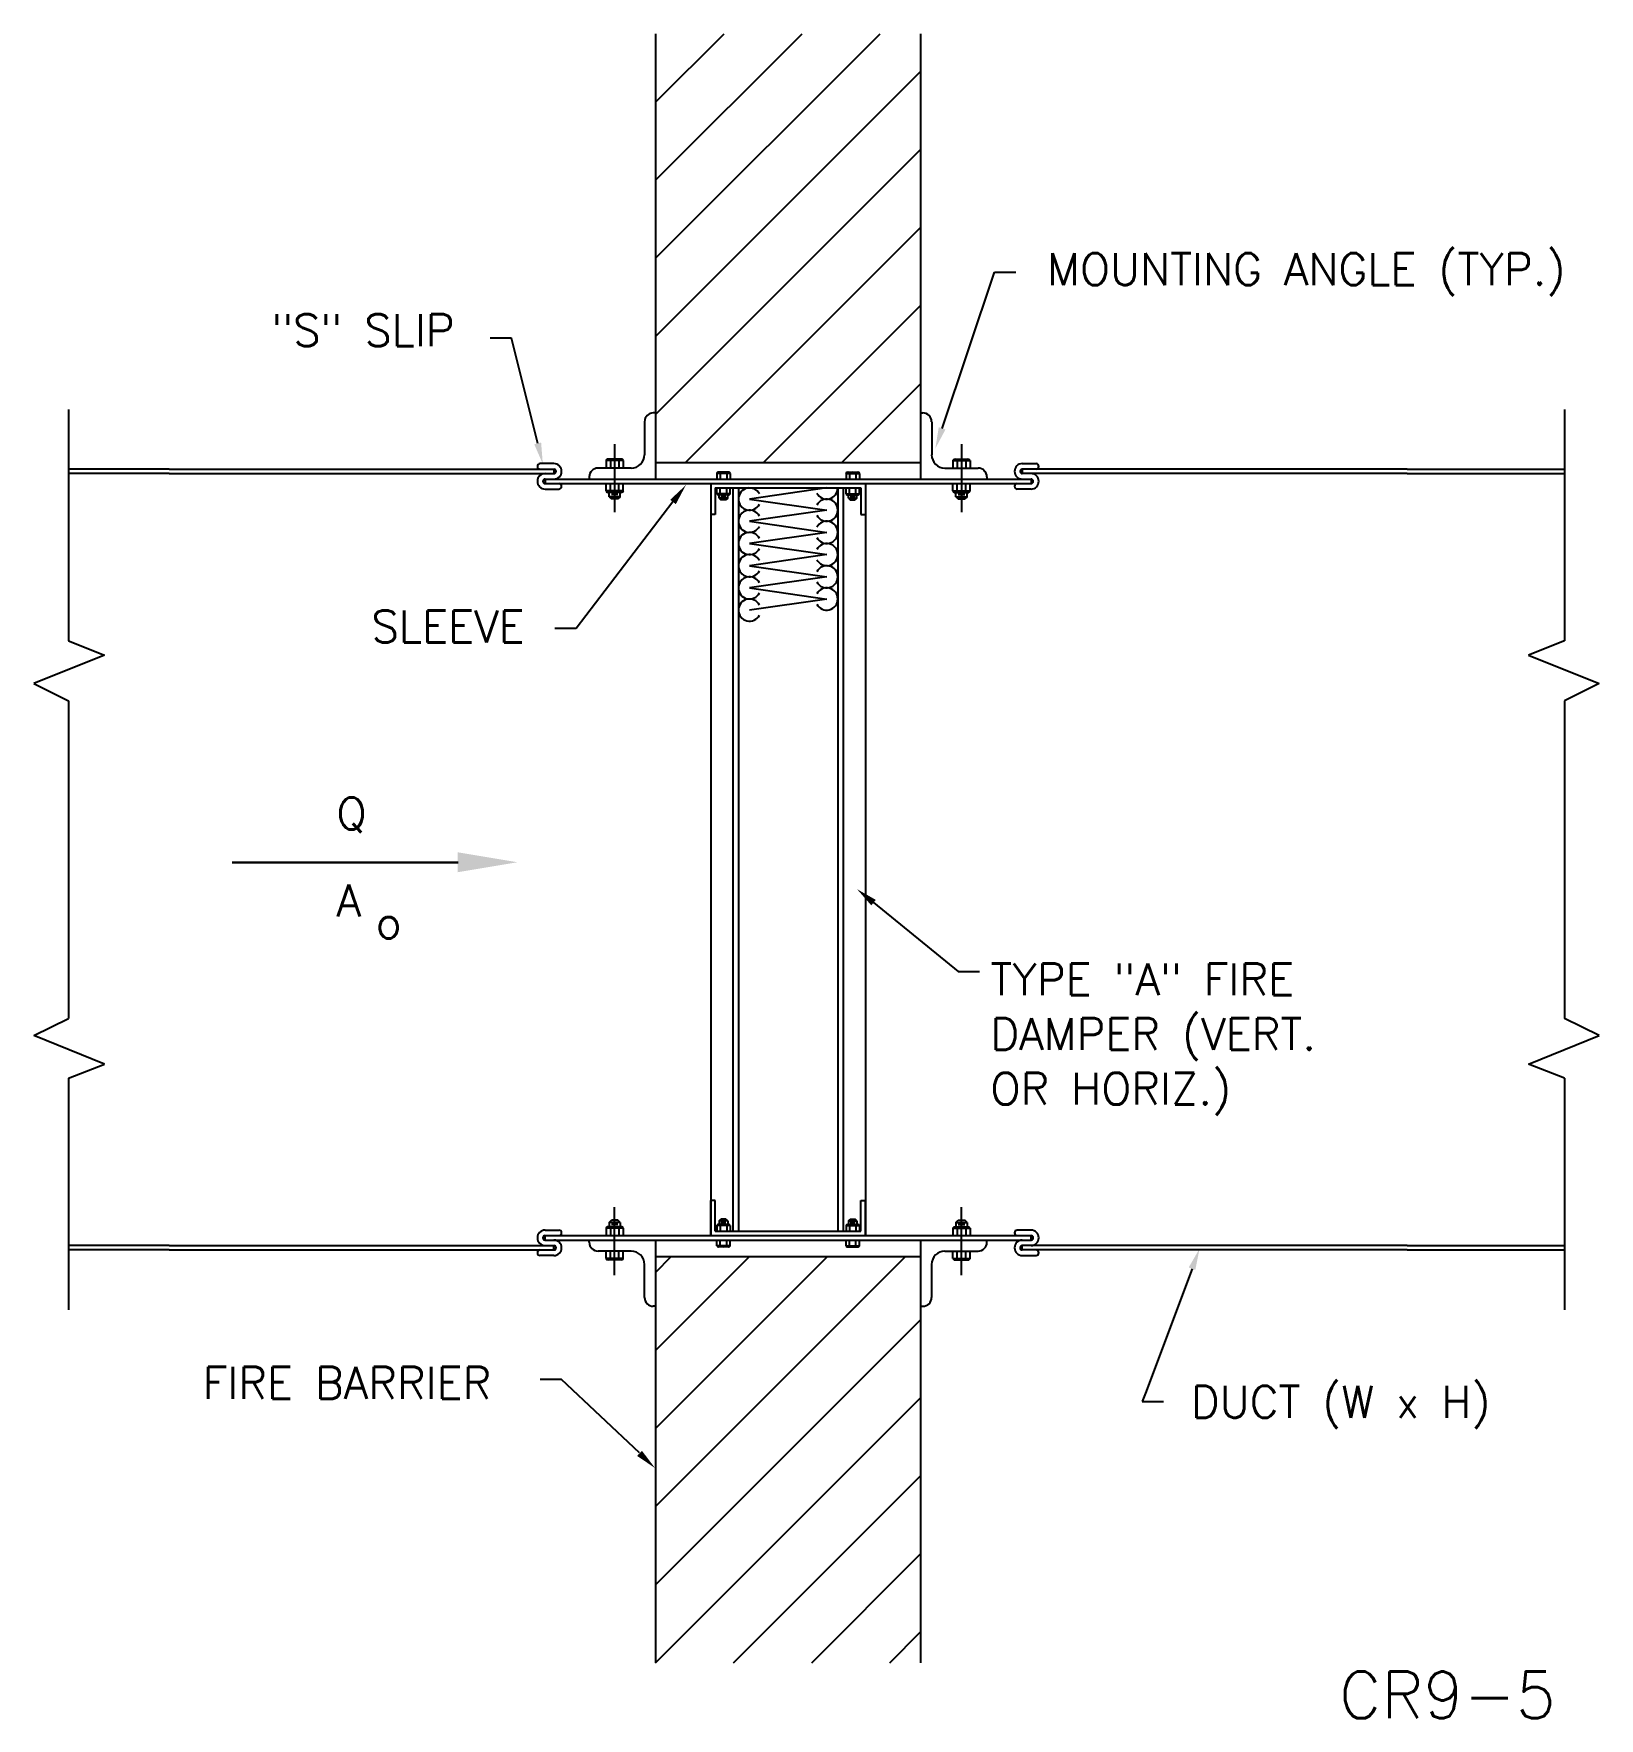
# Model space of a CAD drawing. Extents: x 1.76 to 9.12, y 0.26 to 8.18.
import ezdxf

# ---------------------------------------------------------------- set-up
doc = ezdxf.new("R2010")
doc.units = 0
doc.header["$LTSCALE"] = 0.5
doc.header["$MEASUREMENT"] = 0
doc.linetypes.add('CENTER', pattern=[2, 1.25, -0.25, 0.25, -0.25])
doc.layers.get('0').update_dxf_attribs({"linetype": 'CONTINUOUS'})
doc.layers.add('NUMBER', color=7, linetype='CENTER')
doc.styles.get("Standard").update_dxf_attribs({"font": 'SIMPLEX'})

msp = doc.modelspace()

# ---------------------------------------------------------------- linework, layer by layer
for p, q in [((4.687, 8.1765), (4.687, 6.0824)), ((5.9327, 8.1765), (5.9327, 6.0824)), ((6.0337, 6.3211), (6.2796, 7.0551)), ((6.2796, 7.0551), (6.3796, 7.0551)), ((4.0102, 6.7445), (3.9102, 6.7445)), ((4.1332, 6.2504), (4.0102, 6.7445)), ((1.9288, 6.4099), (1.9288, 5.3215)), ((4.6351, 6.3524), (4.6351, 6.1966)), ((4.687, 6.3939), (4.6766, 6.3939)), ((5.9327, 6.3939), (5.9431, 6.3939)), ((5.9847, 6.3524), (5.9847, 6.1966)), ((8.958, 6.4099), (8.958, 5.3215)), ((4.4949, 6.2474), (4.4949, 5.927)), ((6.1248, 6.2474), (6.1248, 5.927)), ((2.4013, 6.1292), (1.9288, 6.1292)), ((2.4013, 6.1084), (1.9288, 6.1084)), ((2.4013, 6.1292), (4.2094, 6.1292)), ((2.4013, 6.1084), (4.2094, 6.1084)), ((4.2094, 6.1551), (4.1445, 6.1551)), ((4.2094, 6.1292), (4.2094, 6.1084)), ((4.5728, 6.1343), (4.4171, 6.1343)), ((4.4544, 6.1693), (4.46, 6.1759)), ((4.5354, 6.1693), (4.4544, 6.1693)), ((4.4544, 6.1693), (4.4544, 6.1343)), ((4.5298, 6.1759), (4.46, 6.1759)), ((4.4752, 6.1693), (4.4752, 6.1343)), ((4.5146, 6.1693), (4.5146, 6.1343)), ((4.5354, 6.1693), (4.5298, 6.1759)), ((4.5354, 6.1693), (4.5354, 6.1343)), ((4.687, 6.1603), (5.9327, 6.1603)), ((4.9747, 6.1095), (4.979, 6.1146)), ((4.9747, 6.1095), (4.9747, 6.0824)), ((5.0374, 6.1095), (4.9747, 6.1095)), ((5.0331, 6.1146), (4.979, 6.1146)), ((4.9908, 6.1095), (4.9908, 6.0824)), ((5.0213, 6.1095), (5.0213, 6.0824)), ((5.0374, 6.1095), (5.0331, 6.1146)), ((5.0374, 6.1095), (5.0374, 6.0824)), ((5.5823, 6.1095), (5.5867, 6.1146)), ((5.5823, 6.1095), (5.645, 6.1095)), ((5.5823, 6.1095), (5.5823, 6.0824)), ((5.5867, 6.1146), (5.6407, 6.1146)), ((5.5984, 6.1095), (5.5984, 6.0824)), ((5.6289, 6.1095), (5.6289, 6.0824)), ((5.645, 6.1095), (5.6407, 6.1146)), ((5.645, 6.1095), (5.645, 6.0824)), ((6.0469, 6.1343), (6.2027, 6.1343)), ((6.0843, 6.1693), (6.0899, 6.1759)), ((6.0843, 6.1693), (6.0843, 6.1343)), ((6.0843, 6.1693), (6.1653, 6.1693)), ((6.0899, 6.1759), (6.1597, 6.1759)), ((6.1051, 6.1693), (6.1051, 6.1343)), ((6.1445, 6.1693), (6.1445, 6.1343)), ((6.1653, 6.1693), (6.1597, 6.1759)), ((6.1653, 6.1693), (6.1653, 6.1343)), ((6.4103, 6.1551), (6.4752, 6.1551)), ((6.4103, 6.1292), (6.4103, 6.1084)), ((8.2184, 6.1292), (6.4103, 6.1292)), ((8.2184, 6.1084), (6.4103, 6.1084)), ((8.2184, 6.1292), (8.958, 6.1292)), ((8.2184, 6.1084), (8.958, 6.1084)), ((4.1679, 6.0824), (6.4518, 6.0824)), ((4.1679, 6.0824), (4.1679, 6.0617)), ((4.1679, 6.0617), (6.4518, 6.0617)), ((4.1679, 6.0357), (4.2328, 6.0357)), ((4.3755, 6.0928), (4.3755, 6.0824)), ((4.4544, 6.0268), (4.4544, 6.0617)), ((4.5354, 6.0268), (4.4544, 6.0268)), ((4.4544, 6.0268), (4.46, 6.0201)), ((4.5298, 6.0201), (4.46, 6.0201)), ((4.469, 5.9994), (4.469, 6.0201)), ((4.4752, 6.0268), (4.4752, 6.0617)), ((4.5146, 6.0268), (4.5146, 6.0617)), ((4.5209, 5.9994), (4.5209, 6.0201)), ((4.5354, 6.0268), (4.5298, 6.0201)), ((4.5354, 6.0268), (4.5354, 6.0617)), ((4.9465, 6.0617), (4.9465, 2.5258)), ((4.9673, 6.0409), (4.9673, 5.9162)), ((4.9673, 6.0409), (5.6524, 6.0409)), ((4.9747, 6.0139), (4.9747, 6.0409)), ((4.9908, 6.0139), (4.9908, 6.0409)), ((5.0213, 6.0139), (5.0213, 6.0409)), ((5.0374, 6.0139), (5.0374, 6.0409)), ((5.0503, 6.0409), (5.0503, 2.5465)), ((5.0763, 6.0409), (5.0763, 2.5465)), ((5.4912, 6.0409), (5.1285, 5.9887)), ((5.5434, 6.0409), (5.5434, 2.5465)), ((5.5694, 6.0409), (5.5694, 2.5465)), ((5.5823, 6.0139), (5.5823, 6.0409)), ((5.5984, 6.0139), (5.5984, 6.0409)), ((5.6289, 6.0139), (5.6289, 6.0409)), ((5.645, 6.0139), (5.645, 6.0409)), ((5.6524, 6.0409), (5.6524, 5.9162)), ((5.6732, 6.0617), (5.6732, 2.5258)), ((6.0843, 6.0268), (6.0843, 6.0617)), ((6.0843, 6.0268), (6.0899, 6.0201)), ((6.0843, 6.0268), (6.1653, 6.0268)), ((6.0899, 6.0201), (6.1597, 6.0201)), ((6.0988, 5.9994), (6.0988, 6.0201)), ((6.1051, 6.0268), (6.1051, 6.0617)), ((6.1445, 6.0268), (6.1445, 6.0617)), ((6.1508, 5.9994), (6.1508, 6.0201)), ((6.1653, 6.0268), (6.1597, 6.0201)), ((6.1653, 6.0268), (6.1653, 6.0617)), ((6.2442, 6.0928), (6.2442, 6.0824)), ((6.4518, 6.0357), (6.3869, 6.0357)), ((6.4518, 6.0824), (6.4518, 6.0617)), ((4.769, 5.9751), (4.3133, 5.38)), ((4.469, 5.9994), (4.4793, 5.989)), ((4.5209, 5.9994), (4.469, 5.9994)), ((4.5105, 6.0098), (4.4793, 6.0098)), ((4.5105, 5.989), (4.4793, 5.989)), ((4.5209, 5.9994), (4.5105, 5.989)), ((4.9747, 6.0139), (4.979, 6.0088)), ((5.0374, 6.0139), (4.9747, 6.0139)), ((5.0331, 6.0088), (4.979, 6.0088)), ((4.986, 5.9927), (4.986, 6.0088)), ((5.0261, 5.9927), (4.986, 5.9927)), ((4.986, 5.9927), (4.994, 5.9847)), ((5.0181, 6.0007), (4.994, 6.0007)), ((5.0181, 5.9847), (4.994, 5.9847)), ((5.0261, 5.9927), (5.0181, 5.9847)), ((5.0261, 5.9927), (5.0261, 6.0088)), ((5.0374, 6.0139), (5.0331, 6.0088)), ((5.1285, 5.9887), (5.4912, 5.9365)), ((5.5823, 6.0139), (5.645, 6.0139)), ((5.5823, 6.0139), (5.5867, 6.0088)), ((5.5867, 6.0088), (5.6407, 6.0088)), ((5.5936, 5.9927), (5.5936, 6.0088)), ((5.5936, 5.9927), (5.6016, 5.9847)), ((5.5936, 5.9927), (5.6337, 5.9927)), ((5.6016, 6.0007), (5.6257, 6.0007)), ((5.6016, 5.9847), (5.6257, 5.9847)), ((5.6337, 5.9927), (5.6257, 5.9847)), ((5.6337, 5.9927), (5.6337, 6.0088)), ((5.645, 6.0139), (5.6407, 6.0088)), ((6.0988, 5.9994), (6.1508, 5.9994)), ((6.0988, 5.9994), (6.1092, 5.989)), ((6.1092, 6.0098), (6.1404, 6.0098)), ((6.1092, 5.989), (6.1404, 5.989)), ((6.1508, 5.9994), (6.1404, 5.989)), ((4.9673, 5.9162), (4.9465, 5.9162)), ((5.4912, 5.9365), (5.1285, 5.8843)), ((5.1285, 5.8843), (5.4912, 5.8321)), ((5.6524, 5.9162), (5.6732, 5.9162)), ((5.4912, 5.8321), (5.1285, 5.7798)), ((5.1285, 5.7798), (5.4912, 5.7276)), ((5.4912, 5.7276), (5.1285, 5.6754)), ((5.1285, 5.6754), (5.4912, 5.6232)), ((5.4912, 5.6232), (5.1285, 5.571)), ((5.1285, 5.571), (5.4912, 5.5188)), ((5.4912, 5.5188), (5.1285, 5.4666)), ((1.9288, 5.3215), (2.0979, 5.2555)), ((4.3133, 5.38), (4.2133, 5.38)), ((8.958, 5.3215), (8.7889, 5.2555)), ((2.0979, 5.2555), (1.7648, 5.1213)), ((8.7889, 5.2555), (9.122, 5.1213)), ((1.7648, 5.1213), (1.9288, 5.0408)), ((9.122, 5.1213), (8.958, 5.0408)), ((1.9288, 5.0408), (1.9288, 3.5466)), ((8.958, 5.0408), (8.958, 3.5466)), ((5.7114, 4.0914), (6.1091, 3.7677)), ((6.1091, 3.7677), (6.2091, 3.7677)), ((1.7648, 3.4661), (1.9288, 3.5466)), ((9.122, 3.4661), (8.958, 3.5466)), ((2.0979, 3.332), (1.7648, 3.4661)), ((8.7889, 3.332), (9.122, 3.4661)), ((1.9288, 3.2659), (2.0979, 3.332)), ((8.958, 3.2659), (8.7889, 3.332)), ((1.9288, 3.2659), (1.9288, 2.1775)), ((8.958, 3.2659), (8.958, 2.1775)), ((4.4949, 2.34), (4.4949, 2.6604)), ((4.9465, 2.5258), (4.9465, 2.6904)), ((4.9673, 2.6904), (4.9465, 2.6904)), ((4.9673, 2.5465), (4.9673, 2.6904)), ((5.6524, 2.5465), (5.6524, 2.6904)), ((5.6524, 2.6904), (5.6732, 2.6904)), ((5.6732, 2.5258), (5.6732, 2.6904)), ((6.1248, 2.34), (6.1248, 2.6604)), ((4.1679, 2.5517), (4.2328, 2.5517)), ((4.4544, 2.5607), (4.46, 2.5673)), ((4.5354, 2.5607), (4.4544, 2.5607)), ((4.4544, 2.5607), (4.4544, 2.5258)), ((4.5298, 2.5673), (4.46, 2.5673)), ((4.469, 2.588), (4.4793, 2.5984)), ((4.469, 2.588), (4.469, 2.5673)), ((4.5209, 2.588), (4.469, 2.588)), ((4.4752, 2.5607), (4.4752, 2.5258)), ((4.5105, 2.5984), (4.4793, 2.5984)), ((4.5105, 2.5777), (4.4793, 2.5777)), ((4.5209, 2.588), (4.5105, 2.5984)), ((4.5146, 2.5607), (4.5146, 2.5258)), ((4.5209, 2.588), (4.5209, 2.5673)), ((4.5354, 2.5607), (4.5298, 2.5673)), ((4.5354, 2.5607), (4.5354, 2.5258)), ((4.9673, 2.5465), (5.6524, 2.5465)), ((4.9747, 2.5735), (4.979, 2.5786)), ((4.9747, 2.5735), (4.9747, 2.5465)), ((5.0374, 2.5735), (4.9747, 2.5735)), ((5.0331, 2.5786), (4.979, 2.5786)), ((4.986, 2.5947), (4.994, 2.6027)), ((5.0261, 2.5947), (4.986, 2.5947)), ((4.986, 2.5947), (4.986, 2.5786)), ((4.9908, 2.5735), (4.9908, 2.5465)), ((5.0181, 2.6027), (4.994, 2.6027)), ((5.0181, 2.5867), (4.994, 2.5867)), ((5.0261, 2.5947), (5.0181, 2.6027)), ((5.0213, 2.5735), (5.0213, 2.5465)), ((5.0261, 2.5947), (5.0261, 2.5786)), ((5.0374, 2.5735), (5.0331, 2.5786)), ((5.0374, 2.5735), (5.0374, 2.5465)), ((5.5823, 2.5735), (5.5867, 2.5786)), ((5.5823, 2.5735), (5.645, 2.5735)), ((5.5823, 2.5735), (5.5823, 2.5465)), ((5.5867, 2.5786), (5.6407, 2.5786)), ((5.5936, 2.5947), (5.6016, 2.6027)), ((5.5936, 2.5947), (5.5936, 2.5786)), ((5.5936, 2.5947), (5.6337, 2.5947)), ((5.5984, 2.5735), (5.5984, 2.5465)), ((5.6016, 2.6027), (5.6257, 2.6027)), ((5.6016, 2.5867), (5.6257, 2.5867)), ((5.6337, 2.5947), (5.6257, 2.6027)), ((5.6289, 2.5735), (5.6289, 2.5465)), ((5.6337, 2.5947), (5.6337, 2.5786)), ((5.645, 2.5735), (5.6407, 2.5786)), ((5.645, 2.5735), (5.645, 2.5465)), ((6.0843, 2.5607), (6.0899, 2.5673)), ((6.0843, 2.5607), (6.0843, 2.5258)), ((6.0843, 2.5607), (6.1653, 2.5607)), ((6.0899, 2.5673), (6.1597, 2.5673)), ((6.0988, 2.588), (6.1092, 2.5984)), ((6.0988, 2.588), (6.1508, 2.588)), ((6.0988, 2.588), (6.0988, 2.5673)), ((6.1051, 2.5607), (6.1051, 2.5258)), ((6.1092, 2.5984), (6.1404, 2.5984)), ((6.1092, 2.5777), (6.1404, 2.5777)), ((6.1508, 2.588), (6.1404, 2.5984)), ((6.1445, 2.5607), (6.1445, 2.5258)), ((6.1508, 2.588), (6.1508, 2.5673)), ((6.1653, 2.5607), (6.1597, 2.5673)), ((6.1653, 2.5607), (6.1653, 2.5258)), ((6.4518, 2.5517), (6.3869, 2.5517)), ((2.4013, 2.479), (1.9288, 2.479)), ((2.4013, 2.4583), (1.9288, 2.4583)), ((2.4013, 2.479), (4.2094, 2.479)), ((2.4013, 2.4583), (4.2094, 2.4583)), ((4.1679, 2.5258), (6.4518, 2.5258)), ((4.1679, 2.505), (4.1679, 2.5258)), ((4.1679, 2.505), (6.4518, 2.505)), ((4.2094, 2.4583), (4.2094, 2.479)), ((4.3755, 2.4946), (4.3755, 2.505)), ((4.687, 2.505), (4.687, 0.5179)), ((4.9747, 2.478), (4.9747, 2.505)), ((4.9747, 2.478), (4.979, 2.4729)), ((5.0374, 2.478), (4.9747, 2.478)), ((5.0331, 2.4729), (4.979, 2.4729)), ((4.9908, 2.478), (4.9908, 2.505)), ((5.0213, 2.478), (5.0213, 2.505)), ((5.0374, 2.478), (5.0331, 2.4729)), ((5.0374, 2.478), (5.0374, 2.505)), ((5.5823, 2.478), (5.5823, 2.505)), ((5.5823, 2.478), (5.645, 2.478)), ((5.5823, 2.478), (5.5867, 2.4729)), ((5.5867, 2.4729), (5.6407, 2.4729)), ((5.5984, 2.478), (5.5984, 2.505)), ((5.6289, 2.478), (5.6289, 2.505)), ((5.645, 2.478), (5.6407, 2.4729)), ((5.645, 2.478), (5.645, 2.505)), ((5.9327, 2.505), (5.9327, 0.5179)), ((6.2442, 2.4946), (6.2442, 2.505)), ((8.2184, 2.479), (6.4103, 2.479)), ((6.4103, 2.4583), (6.4103, 2.479)), ((8.2184, 2.4583), (6.4103, 2.4583)), ((6.4518, 2.505), (6.4518, 2.5258)), ((8.2184, 2.479), (8.958, 2.479)), ((8.2184, 2.4583), (8.958, 2.4583)), ((4.2094, 2.4323), (4.1445, 2.4323)), ((4.5728, 2.4531), (4.4171, 2.4531)), ((4.4544, 2.4182), (4.4544, 2.4531)), ((4.5354, 2.4182), (4.4544, 2.4182)), ((4.4544, 2.4182), (4.46, 2.4116)), ((4.5298, 2.4116), (4.46, 2.4116)), ((4.4752, 2.4182), (4.4752, 2.4531)), ((4.5146, 2.4182), (4.5146, 2.4531)), ((4.5354, 2.4182), (4.5298, 2.4116)), ((4.5354, 2.4182), (4.5354, 2.4531)), ((4.6351, 2.2351), (4.6351, 2.3908)), ((4.687, 2.4271), (5.9327, 2.4271)), ((5.9847, 2.2351), (5.9847, 2.3908)), ((6.0469, 2.4531), (6.2027, 2.4531)), ((6.0843, 2.4182), (6.0843, 2.4531)), ((6.0843, 2.4182), (6.0899, 2.4116)), ((6.0843, 2.4182), (6.1653, 2.4182)), ((6.0899, 2.4116), (6.1597, 2.4116)), ((6.1051, 2.4182), (6.1051, 2.4531)), ((6.1445, 2.4182), (6.1445, 2.4531)), ((6.1653, 2.4182), (6.1597, 2.4116)), ((6.1653, 2.4182), (6.1653, 2.4531)), ((6.4103, 2.4323), (6.4752, 2.4323)), ((7.2081, 2.3704), (6.9888, 1.786)), ((4.687, 2.1935), (4.6766, 2.1935)), ((5.9327, 2.1935), (5.9431, 2.1935)), ((4.2447, 1.85), (4.1447, 1.85)), ((4.6116, 1.5042), (4.2447, 1.85)), ((6.9888, 1.786), (6.9735, 1.7453)), ((6.9735, 1.7453), (7.0735, 1.7453))]:
    msp.add_line(p, q)
at = {"color": 0}
for p, q in [((4.687, 7.1205), (5.743, 8.1765)), ((4.687, 7.4875), (5.376, 8.1765)), ((4.687, 7.8545), (5.0089, 8.1765)), ((4.687, 6.7534), (5.9327, 7.9992)), ((4.687, 6.3864), (5.9327, 7.6321)), ((4.8279, 6.1603), (5.9327, 7.2651)), ((5.195, 6.1603), (5.9327, 6.8981)), ((5.562, 6.1603), (5.9327, 6.531)), ((5.9291, 6.1603), (5.9327, 6.164)), ((4.687, 1.252), (5.8621, 2.4271)), ((4.687, 1.619), (5.4951, 2.4271)), ((4.687, 1.986), (5.1281, 2.4271)), ((4.687, 2.3531), (4.761, 2.4271)), ((4.687, 0.8849), (5.9327, 2.1307)), ((4.687, 0.5179), (5.9327, 1.7637)), ((5.0541, 0.5179), (5.9327, 1.3966)), ((5.4211, 0.5179), (5.9327, 1.0296)), ((5.7881, 0.5179), (5.9327, 0.6625))]:
    msp.add_line(p, q, dxfattribs=at)
at = {"const_width": 0.01}
msp.add_lwpolyline([(3.7598, 4.2802), (2.6967, 4.2802)], dxfattribs=at)
for centre, radius, start, end in [((4.6766, 6.3524), 0.0415, 90, 180), ((5.9431, 6.3524), 0.0415, 0, 90), ((4.5728, 6.1966), 0.0623, 270, 0), ((6.0469, 6.1966), 0.0623, 180, 270), ((4.1445, 6.1421), 0.013, 90, 270), ((4.1679, 6.0721), 0.0363, 90, 270), ((4.2094, 6.1188), 0.0363, 270, 90), ((4.2094, 6.1188), 0.0104, 270, 90), ((4.4171, 6.0928), 0.0415, 90, 180), ((4.4648, 6.1644), 0.0115, 25.05396, 154.94604), ((4.4949, 6.1431), 0.0327, 52.96326, 127.03674), ((4.525, 6.1644), 0.0115, 25.05396, 154.94604), ((4.9828, 6.1057), 0.00887, 25.05396, 154.94604), ((5.0061, 6.0892), 0.0253, 52.96326, 127.03674), ((5.0294, 6.1057), 0.00887, 25.05396, 154.94604), ((5.5904, 6.1057), 0.00887, 25.05396, 154.94604), ((5.6137, 6.0892), 0.0253, 52.96326, 127.03674), ((5.637, 6.1057), 0.00887, 25.05396, 154.94604), ((6.0947, 6.1644), 0.0115, 25.05396, 154.94604), ((6.1248, 6.1431), 0.0327, 52.96326, 127.03674), ((6.1549, 6.1644), 0.0115, 25.05396, 154.94604), ((6.2027, 6.0928), 0.0415, 0, 90), ((6.4103, 6.1188), 0.0363, 90, 270), ((6.4103, 6.1188), 0.0104, 90, 270), ((6.4518, 6.0721), 0.0363, 270, 90), ((6.4752, 6.1421), 0.013, 270, 90), ((4.1679, 6.0721), 0.0104, 90, 270), ((4.2328, 6.0487), 0.013, 270, 90), ((4.4648, 6.0316), 0.0115, 205.05396, 334.94604), ((4.4949, 6.0529), 0.0327, 232.96326, 307.03674), ((4.525, 6.0316), 0.0115, 205.05396, 334.94604), ((5.1285, 5.9887), 0.0522, 27.19537, 332.80463), ((5.4912, 6.0409), 0.0522, 207.19537, 0), ((6.0947, 6.0316), 0.0115, 205.05396, 334.94604), ((6.1248, 6.0529), 0.0327, 232.96326, 307.03674), ((6.1549, 6.0316), 0.0115, 205.05396, 334.94604), ((6.3869, 6.0487), 0.013, 90, 270), ((6.4518, 6.0721), 0.0104, 270, 90), ((4.9828, 6.0176), 0.00887, 205.05396, 334.94604), ((5.0061, 6.0341), 0.0253, 232.96326, 307.03674), ((5.0294, 6.0176), 0.00887, 205.05396, 334.94604), ((5.4912, 5.9365), 0.0522, 207.19537, 152.80463), ((5.5904, 6.0176), 0.00887, 205.05396, 334.94604), ((5.6137, 6.0341), 0.0253, 232.96326, 307.03674), ((5.637, 6.0176), 0.00887, 205.05396, 334.94604), ((5.1285, 5.8843), 0.0522, 27.19537, 332.80463), ((5.4912, 5.8321), 0.0522, 207.19537, 152.80463), ((5.1285, 5.7798), 0.0522, 27.19537, 332.80463), ((5.1285, 5.6754), 0.0522, 27.19537, 332.80463), ((5.4912, 5.7276), 0.0522, 207.19537, 152.80463), ((5.1285, 5.571), 0.0522, 27.19537, 332.80463), ((5.4912, 5.6232), 0.0522, 207.19537, 152.80463), ((5.4912, 5.5188), 0.0522, 207.19537, 152.80463), ((5.1285, 5.4666), 0.0522, 27.19537, 332.80463), ((4.1679, 2.5154), 0.0363, 90, 270), ((4.2328, 2.5387), 0.013, 270, 90), ((4.4648, 2.5558), 0.0115, 25.05396, 154.94604), ((4.4949, 2.5345), 0.0327, 52.96326, 127.03674), ((4.525, 2.5558), 0.0115, 25.05396, 154.94604), ((4.9828, 2.5698), 0.00887, 25.05396, 154.94604), ((5.0061, 2.5533), 0.0253, 52.96326, 127.03674), ((5.0294, 2.5698), 0.00887, 25.05396, 154.94604), ((5.5904, 2.5698), 0.00887, 25.05396, 154.94604), ((5.6137, 2.5533), 0.0253, 52.96326, 127.03674), ((5.637, 2.5698), 0.00887, 25.05396, 154.94604), ((6.0947, 2.5558), 0.0115, 25.05396, 154.94604), ((6.1248, 2.5345), 0.0327, 52.96326, 127.03674), ((6.1549, 2.5558), 0.0115, 25.05396, 154.94604), ((6.3869, 2.5387), 0.013, 90, 270), ((6.4518, 2.5154), 0.0363, 270, 90), ((4.1445, 2.4453), 0.013, 90, 270), ((4.1679, 2.5154), 0.0104, 90, 270), ((4.2094, 2.4687), 0.0363, 270, 90), ((4.2094, 2.4687), 0.0104, 270, 90), ((4.4171, 2.4946), 0.0415, 180, 270), ((4.9828, 2.4817), 0.00887, 205.05396, 334.94604), ((5.0061, 2.4982), 0.0253, 232.96326, 307.03674), ((5.0294, 2.4817), 0.00887, 205.05396, 334.94604), ((5.5904, 2.4817), 0.00887, 205.05396, 334.94604), ((5.6137, 2.4982), 0.0253, 232.96326, 307.03674), ((5.637, 2.4817), 0.00887, 205.05396, 334.94604), ((6.2027, 2.4946), 0.0415, 270, 0), ((6.4103, 2.4687), 0.0363, 90, 270), ((6.4103, 2.4687), 0.0104, 90, 270), ((6.4518, 2.5154), 0.0104, 270, 90), ((6.4752, 2.4453), 0.013, 270, 90), ((4.4648, 2.423), 0.0115, 205.05396, 334.94604), ((4.4949, 2.4443), 0.0327, 232.96326, 307.03674), ((4.525, 2.423), 0.0115, 205.05396, 334.94604), ((4.5728, 2.3908), 0.0623, 0, 90), ((6.0469, 2.3908), 0.0623, 90, 180), ((6.0947, 2.423), 0.0115, 205.05396, 334.94604), ((6.1248, 2.4443), 0.0327, 232.96326, 307.03674), ((6.1549, 2.423), 0.0115, 205.05396, 334.94604), ((4.6766, 2.2351), 0.0415, 180, 270), ((5.9431, 2.2351), 0.0415, 270, 0)]:
    msp.add_arc(centre, radius, start, end)
for points in [[(6.0495, 6.3158), (6.0179, 6.3264), (6.0019, 6.2263)], [(4.1493, 6.2544), (4.117, 6.2464), (4.1573, 6.1534)], [(4.7558, 5.9852), (4.7823, 5.9649), (4.8298, 6.0545)], [(3.7575, 4.3281), (3.7575, 4.2344), (4.0387, 4.2812)], [(5.7009, 4.0785), (5.7219, 4.1044), (5.6339, 4.1546)], [(7.2237, 2.3646), (7.1925, 2.3763), (7.2433, 2.464)], [(4.623, 1.5143), (4.6002, 1.49), (4.6844, 1.4336)]]:
    msp.add_solid(points)

# ---------------------------------------------------------------- texts
for s, p in [('MOUNTING ANGLE (TYP.)', (6.5271, 6.9947)), ('"S" SLIP', (2.8811, 6.7079)), ('SLEEVE', (3.3521, 5.3151)), ('Q', (3.1877, 4.4355)), ('A', (3.1877, 4.0259)), ('o', (3.3718, 3.9234)), ('TYPE "A" FIRE', (6.2609, 3.6558)), ('DAMPER (VERT.', (6.2609, 3.3987)), ('OR HORIZ.)', (6.2609, 3.1416)), ('FIRE BARRIER', (2.5592, 1.7588)), ('DUCT (W x H)', (7.203, 1.6693))]:
    msp.add_text(s, height=0.15).set_placement(p)
at = {"layer": 'NUMBER'}
msp.add_text('CR9-5', height=0.22, dxfattribs=at).set_placement((7.8997, 0.2566))

doc.saveas('drawing.dxf')
